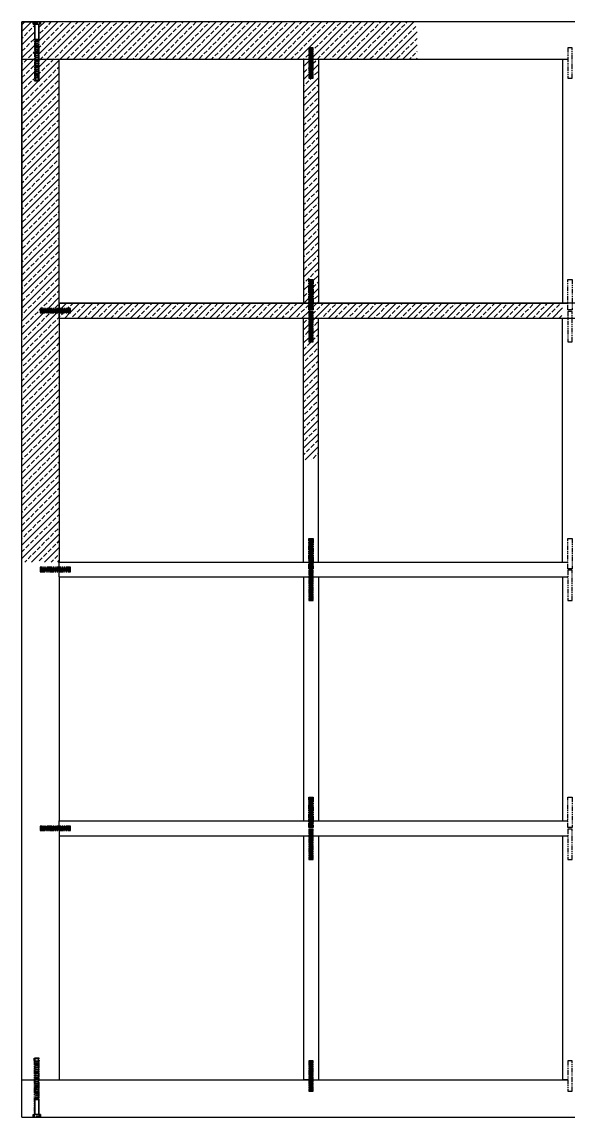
# Model space of a CAD drawing. Header units: millimetres. Extents: x 2154 to 3204, y 2415 to 3234.
# Drawn here: x 2604.4 to 2677.6, y 3043.8 to 3190.8 of the extents above; entities that cross this region are included whole.
import ezdxf

# ---------------------------------------------------------------- set-up
doc = ezdxf.new("R2010")
doc.units = ezdxf.units.MM
doc.linetypes.add('PHANTOM2', pattern=[1.25, 0.625, -0.125, 0.125, -0.125, 0.125, -0.125])
doc.layers.get('DEFPOINTS').update_dxf_attribs({"color": 210})
doc.layers.add('A-ANNO-DIMS', color=3, linetype='Continuous', lineweight=18)
doc.layers.add('A-FURN', color=8, linetype='Continuous', lineweight=18)
doc.layers.add('giunzioni', color=3, linetype='Continuous')

msp = doc.modelspace()

# ---------------------------------------------------------------- hatches: boundary and pattern name
h = msp.add_hatch()
h.set_pattern_fill('JIS_STN_2.5', color=256, scale=0.5)
h.paths.add_polyline_path([(2644.16, 3185.83), (2643.45, 3185.83), (2643.45, 3183.27), (2642.86, 3183.27), (2642.86, 3185.83), (2642.16, 3185.83), (2642.16, 3153.08), (2642.86, 3153.08), (2642.86, 3156.26), (2643.45, 3156.26), (2643.45, 3153.08), (2644.16, 3153.08)])
edge = h.paths.add_edge_path()
edge.add_line((2657.41, 3190.83), (2606.9, 3190.83))
edge.add_line((2606.91, 3190.83), (2606.91, 3190.51))
edge.add_line((2606.91, 3190.51), (2606.74, 3190.51))
edge.add_line((2606.74, 3190.51), (2606.74, 3185.83))
edge.add_line((2606.74, 3185.83), (2642.16, 3185.83))
edge.add_line((2642.16, 3185.83), (2642.86, 3185.83))
edge.add_line((2642.86, 3185.83), (2642.86, 3187.35))
edge.add_line((2642.86, 3187.35), (2643.45, 3187.35))
edge.add_line((2643.45, 3187.35), (2643.45, 3185.83))
edge.add_line((2643.45, 3185.83), (2657.41, 3185.83))
edge.add_line((2657.41, 3185.83), (2657.41, 3190.83))
edge = h.paths.add_edge_path()
edge.add_line((2605.91, 3190.83), (2604.41, 3190.83))
edge.add_line((2604.41, 3190.83), (2604.41, 3185.83))
edge.add_line((2604.41, 3185.83), (2606.08, 3185.83))
edge.add_line((2606.08, 3185.83), (2606.08, 3190.51))
edge.add_line((2606.08, 3190.51), (2605.9, 3190.51))
edge.add_line((2605.9, 3190.51), (2605.9, 3190.83))
h = msp.add_hatch()
h.set_pattern_fill('JIS_STN_2.5', color=256, scale=0.5)
h.paths.add_polyline_path([(2644.16, 3151.08), (2643.45, 3151.08), (2643.45, 3147.9), (2642.86, 3147.9), (2642.86, 3151.08), (2642.16, 3151.08), (2642.16, 3132.05), (2644.16, 3132.05)])
h.paths.add_polyline_path([(2609.41, 3153.08), (2609.41, 3152.38), (2610.93, 3152.38), (2610.93, 3151.79), (2609.41, 3151.79), (2609.41, 3151.08), (2642.86, 3151.08), (2642.86, 3151.98), (2643.45, 3151.98), (2643.45, 3151.08), (2676.91, 3151.08), (2676.91, 3153.08), (2643.45, 3153.08), (2643.45, 3152.18), (2642.86, 3152.18), (2642.86, 3153.08)])
h.paths.add_polyline_path([(2604.41, 3185.83), (2606.08, 3185.83), (2606.08, 3182.94), (2606.74, 3182.94), (2606.74, 3185.83), (2609.41, 3185.83), (2609.41, 3152.38), (2606.85, 3152.38), (2606.85, 3151.79), (2609.41, 3151.79), (2609.41, 3135.01), (2609.41, 3118.33), (2604.41, 3118.33)])

# ---------------------------------------------------------------- linework, layer by layer
for p, q in [((2751.41, 3190.83), (2604.41, 3190.83)), ((2604.41, 3190.83), (2604.41, 3151.08)), ((2604.41, 3043.83), (2604.41, 3190.83)), ((2604.41, 3185.83), (2606.08, 3185.83)), ((2606.74, 3185.83), (2642.86, 3185.83)), ((2609.41, 3152.38), (2609.41, 3185.83)), ((2609.41, 3185.83), (2642.16, 3185.83)), ((2642.16, 3185.83), (2642.16, 3153.08)), ((2642.16, 3185.83), (2642.86, 3185.83)), ((2643.45, 3185.83), (2677.61, 3185.83)), ((2643.45, 3185.83), (2644.16, 3185.83)), ((2644.16, 3185.83), (2676.91, 3185.83)), ((2644.16, 3185.83), (2644.16, 3153.08)), ((2676.91, 3185.83), (2677.61, 3185.83)), ((2676.91, 3185.83), (2676.91, 3153.08)), ((2609.41, 3153.08), (2642.86, 3153.08)), ((2609.41, 3152.37), (2609.41, 3153.08)), ((2609.41, 3151.08), (2609.41, 3151.79)), ((2643.45, 3153.08), (2677.61, 3153.08)), ((2676.91, 3153.08), (2677.61, 3153.08)), ((2609.41, 3151.08), (2642.86, 3151.08)), ((2609.41, 3151.08), (2609.41, 3118.33)), ((2642.16, 3118.33), (2642.16, 3151.08)), ((2643.45, 3151.08), (2677.61, 3151.08)), ((2644.16, 3118.33), (2644.16, 3151.08)), ((2676.91, 3118.33), (2676.91, 3151.08)), ((2609.41, 3118.33), (2642.86, 3118.33)), ((2609.41, 3117.62), (2609.41, 3118.33)), ((2643.45, 3118.33), (2677.61, 3118.33)), ((2609.41, 3116.33), (2609.41, 3117.04)), ((2609.41, 3116.33), (2642.86, 3116.33)), ((2609.41, 3116.33), (2609.41, 3083.58)), ((2642.16, 3116.33), (2642.16, 3083.58)), ((2643.45, 3116.33), (2677.61, 3116.33)), ((2644.16, 3116.33), (2644.16, 3083.58)), ((2676.91, 3116.33), (2676.91, 3083.58)), ((2609.41, 3083.58), (2642.86, 3083.58)), ((2609.41, 3082.87), (2609.41, 3083.58)), ((2643.45, 3083.58), (2677.61, 3083.58)), ((2609.41, 3082.28), (2609.41, 3081.58)), ((2609.41, 3081.58), (2642.86, 3081.58)), ((2609.41, 3081.58), (2609.41, 3048.83)), ((2642.16, 3081.58), (2642.16, 3048.83)), ((2643.45, 3081.58), (2677.61, 3081.58)), ((2644.16, 3081.58), (2644.16, 3048.83)), ((2676.91, 3081.58), (2676.91, 3048.83)), ((2604.41, 3048.83), (2606.2, 3048.83)), ((2606.74, 3048.83), (2642.87, 3048.83)), ((2642.87, 3048.83), (2642.16, 3048.83)), ((2643.46, 3048.83), (2677.62, 3048.83)), ((2677.62, 3048.83), (2676.91, 3048.83)), ((2604.41, 3043.83), (2751.41, 3043.83)), ((2604.41, 3043.83), (2606.41, 3043.83))]:
    msp.add_line(p, q)
msp.add_lwpolyline([(2609.41, 3153.08), (2609.41, 3151.08), (2746.41, 3151.08), (2746.41, 3153.08), (2609.41, 3153.08)])
at = {"layer": 'A-ANNO-DIMS'}
for p, q in [((2642.94, 3187.33), (2642.92, 3187.23)), ((2642.92, 3183.43), (2642.92, 3187.23)), ((2642.92, 3187.23), (2643.4, 3187.23)), ((2642.94, 3187.33), (2643.37, 3187.33)), ((2643.16, 3187.33), (2642.94, 3187.33)), ((2643.02, 3187.21), (2643.02, 3183.46)), ((2643.16, 3183.46), (2643.16, 3187.21)), ((2643.3, 3187.21), (2643.3, 3183.46)), ((2643.37, 3187.33), (2643.4, 3187.23)), ((2643.4, 3183.43), (2643.4, 3187.23)), ((2643.16, 3183.46), (2643.16, 3185.33)), ((2642.92, 3183.43), (2642.92, 3183.46)), ((2642.94, 3183.33), (2642.92, 3183.43)), ((2642.92, 3183.43), (2643.4, 3183.43)), ((2643.16, 3183.33), (2642.94, 3183.33)), ((2643.16, 3183.33), (2643.37, 3183.33)), ((2643.37, 3183.33), (2643.4, 3183.43)), ((2642.94, 3156.2), (2642.92, 3156.1)), ((2642.92, 3156.1), (2642.92, 3152.3)), ((2642.92, 3156.1), (2643.4, 3156.1)), ((2642.92, 3156.1), (2642.92, 3156.08)), ((2643.16, 3156.2), (2642.94, 3156.2)), ((2643.16, 3156.2), (2643.37, 3156.2)), ((2643.37, 3156.2), (2643.4, 3156.1)), ((2643.4, 3156.1), (2643.4, 3152.3)), ((2643.02, 3152.33), (2643.02, 3156.08)), ((2643.16, 3156.08), (2643.16, 3152.33)), ((2643.16, 3156.08), (2643.16, 3154.2)), ((2643.3, 3152.33), (2643.3, 3156.08)), ((2606.91, 3152.3), (2607.01, 3152.32)), ((2606.91, 3152.08), (2606.91, 3152.3)), ((2606.91, 3152.08), (2606.91, 3151.87)), ((2606.91, 3151.87), (2607.01, 3151.84)), ((2607.01, 3152.32), (2610.81, 3152.32)), ((2607.01, 3152.32), (2607.01, 3151.84)), ((2607.01, 3152.32), (2607.03, 3152.32)), ((2607.01, 3151.84), (2610.81, 3151.84)), ((2610.78, 3152.22), (2607.03, 3152.22)), ((2607.03, 3152.08), (2610.78, 3152.08)), ((2607.03, 3152.08), (2608.91, 3152.08)), ((2610.78, 3151.94), (2607.03, 3151.94)), ((2610.91, 3152.3), (2610.81, 3152.32)), ((2610.81, 3152.32), (2610.81, 3151.84)), ((2610.91, 3151.87), (2610.81, 3151.84)), ((2610.91, 3152.3), (2610.91, 3151.87)), ((2610.91, 3152.08), (2610.91, 3152.3)), ((2642.94, 3152.2), (2642.92, 3152.3)), ((2642.92, 3152.3), (2643.4, 3152.3)), ((2642.94, 3151.96), (2642.92, 3151.86)), ((2642.92, 3148.06), (2642.92, 3151.86)), ((2642.92, 3151.86), (2643.4, 3151.86)), ((2642.94, 3152.2), (2643.37, 3152.2)), ((2643.16, 3152.2), (2642.94, 3152.2)), ((2642.94, 3151.96), (2643.37, 3151.96)), ((2643.16, 3151.96), (2642.94, 3151.96)), ((2643.02, 3151.83), (2643.02, 3148.08)), ((2643.16, 3148.08), (2643.16, 3151.83)), ((2643.3, 3151.83), (2643.3, 3148.08)), ((2643.37, 3152.2), (2643.4, 3152.3)), ((2643.37, 3151.96), (2643.4, 3151.86)), ((2643.4, 3148.06), (2643.4, 3151.86)), ((2643.16, 3148.08), (2643.16, 3149.96)), ((2642.92, 3148.06), (2642.92, 3148.08)), ((2642.94, 3147.96), (2642.92, 3148.06)), ((2642.92, 3148.06), (2643.4, 3148.06)), ((2643.16, 3147.96), (2642.94, 3147.96)), ((2643.16, 3147.96), (2643.37, 3147.96)), ((2643.37, 3147.96), (2643.4, 3148.06)), ((2642.94, 3121.45), (2642.92, 3121.35)), ((2642.92, 3121.35), (2642.92, 3117.55)), ((2642.92, 3121.35), (2643.4, 3121.35)), ((2642.92, 3121.35), (2642.92, 3121.33)), ((2643.16, 3121.45), (2642.94, 3121.45)), ((2643.02, 3117.58), (2643.02, 3121.33)), ((2643.16, 3121.45), (2643.37, 3121.45)), ((2643.16, 3121.33), (2643.16, 3117.58)), ((2643.16, 3121.33), (2643.16, 3119.45)), ((2643.3, 3117.58), (2643.3, 3121.33)), ((2643.37, 3121.45), (2643.4, 3121.35)), ((2643.4, 3121.35), (2643.4, 3117.55)), ((2606.91, 3117.55), (2607.01, 3117.57)), ((2606.91, 3117.33), (2606.91, 3117.55)), ((2606.91, 3117.33), (2606.91, 3117.12)), ((2606.91, 3117.12), (2607.01, 3117.09)), ((2607.01, 3117.57), (2610.81, 3117.57)), ((2607.01, 3117.57), (2607.01, 3117.09)), ((2607.01, 3117.57), (2607.03, 3117.57)), ((2607.01, 3117.09), (2610.81, 3117.09)), ((2610.78, 3117.47), (2607.03, 3117.47)), ((2607.03, 3117.33), (2610.78, 3117.33)), ((2607.03, 3117.33), (2608.91, 3117.33)), ((2610.78, 3117.19), (2607.03, 3117.19)), ((2610.91, 3117.55), (2610.81, 3117.57)), ((2610.81, 3117.57), (2610.81, 3117.09)), ((2610.91, 3117.12), (2610.81, 3117.09)), ((2610.91, 3117.55), (2610.91, 3117.12)), ((2610.91, 3117.33), (2610.91, 3117.55)), ((2642.94, 3117.45), (2642.92, 3117.55)), ((2642.92, 3117.55), (2643.4, 3117.55)), ((2642.94, 3117.21), (2642.92, 3117.11)), ((2642.92, 3113.31), (2642.92, 3117.11)), ((2642.92, 3117.11), (2643.4, 3117.11)), ((2642.94, 3117.45), (2643.37, 3117.45)), ((2643.16, 3117.45), (2642.94, 3117.45)), ((2642.94, 3117.21), (2643.37, 3117.21)), ((2643.16, 3117.21), (2642.94, 3117.21)), ((2643.02, 3117.08), (2643.02, 3113.33)), ((2643.16, 3113.33), (2643.16, 3117.08)), ((2643.3, 3117.08), (2643.3, 3113.33)), ((2643.37, 3117.45), (2643.4, 3117.55)), ((2643.37, 3117.21), (2643.4, 3117.11)), ((2643.4, 3113.31), (2643.4, 3117.11)), ((2643.16, 3113.33), (2643.16, 3115.21)), ((2642.92, 3113.31), (2642.92, 3113.33)), ((2642.94, 3113.21), (2642.92, 3113.31)), ((2642.92, 3113.31), (2643.4, 3113.31)), ((2643.16, 3113.21), (2642.94, 3113.21)), ((2643.16, 3113.21), (2643.37, 3113.21)), ((2643.37, 3113.21), (2643.4, 3113.31)), ((2642.94, 3086.7), (2642.92, 3086.6)), ((2642.92, 3086.6), (2642.92, 3082.8)), ((2642.92, 3086.6), (2643.4, 3086.6)), ((2642.92, 3086.6), (2642.92, 3086.58)), ((2643.16, 3086.7), (2642.94, 3086.7)), ((2643.02, 3082.83), (2643.02, 3086.58)), ((2643.16, 3086.7), (2643.37, 3086.7)), ((2643.16, 3086.58), (2643.16, 3082.83)), ((2643.16, 3086.58), (2643.16, 3084.7)), ((2643.3, 3082.83), (2643.3, 3086.58)), ((2643.37, 3086.7), (2643.4, 3086.6)), ((2643.4, 3086.6), (2643.4, 3082.8)), ((2606.91, 3082.8), (2607.01, 3082.82)), ((2606.91, 3082.58), (2606.91, 3082.8)), ((2607.01, 3082.82), (2610.81, 3082.82)), ((2607.01, 3082.82), (2607.01, 3082.34)), ((2607.01, 3082.82), (2607.03, 3082.82)), ((2610.78, 3082.72), (2607.03, 3082.72)), ((2610.91, 3082.8), (2610.81, 3082.82)), ((2610.81, 3082.82), (2610.81, 3082.34)), ((2610.91, 3082.8), (2610.91, 3082.37)), ((2610.91, 3082.58), (2610.91, 3082.8)), ((2642.94, 3082.7), (2642.92, 3082.8)), ((2642.92, 3082.8), (2643.4, 3082.8)), ((2642.94, 3082.7), (2643.37, 3082.7)), ((2643.16, 3082.7), (2642.94, 3082.7)), ((2643.37, 3082.7), (2643.4, 3082.8)), ((2606.91, 3082.58), (2606.91, 3082.37)), ((2606.91, 3082.37), (2607.01, 3082.34)), ((2607.01, 3082.34), (2610.81, 3082.34)), ((2607.03, 3082.58), (2610.78, 3082.58)), ((2607.03, 3082.58), (2608.91, 3082.58)), ((2610.78, 3082.44), (2607.03, 3082.44)), ((2610.91, 3082.37), (2610.81, 3082.34)), ((2642.94, 3082.46), (2642.92, 3082.36)), ((2642.92, 3078.56), (2642.92, 3082.36)), ((2642.92, 3082.36), (2643.4, 3082.36)), ((2642.94, 3082.46), (2643.37, 3082.46)), ((2643.16, 3082.46), (2642.94, 3082.46)), ((2643.02, 3082.33), (2643.02, 3078.58)), ((2643.16, 3078.58), (2643.16, 3082.33)), ((2643.3, 3082.33), (2643.3, 3078.58)), ((2643.37, 3082.46), (2643.4, 3082.36)), ((2643.4, 3078.56), (2643.4, 3082.36)), ((2643.16, 3078.58), (2643.16, 3080.46)), ((2642.92, 3078.56), (2642.92, 3078.58)), ((2642.94, 3078.46), (2642.92, 3078.56)), ((2642.92, 3078.56), (2643.4, 3078.56)), ((2643.16, 3078.46), (2642.94, 3078.46)), ((2643.16, 3078.46), (2643.37, 3078.46)), ((2643.37, 3078.46), (2643.4, 3078.56)), ((2642.94, 3051.33), (2642.92, 3051.23)), ((2642.92, 3051.23), (2642.92, 3047.43)), ((2643.4, 3051.23), (2642.92, 3051.23)), ((2643.16, 3051.33), (2642.94, 3051.33)), ((2643.02, 3047.46), (2643.02, 3051.21)), ((2643.16, 3051.33), (2643.37, 3051.33)), ((2643.16, 3051.21), (2643.16, 3047.46)), ((2643.16, 3051.21), (2643.16, 3049.33)), ((2643.3, 3047.46), (2643.3, 3051.21)), ((2643.37, 3051.33), (2643.4, 3051.23)), ((2643.4, 3051.23), (2643.4, 3047.43)), ((2643.4, 3051.23), (2643.4, 3051.21)), ((2642.94, 3047.33), (2642.92, 3047.43)), ((2643.4, 3047.43), (2642.92, 3047.43)), ((2643.37, 3047.33), (2642.94, 3047.33)), ((2643.16, 3047.33), (2643.37, 3047.33)), ((2643.37, 3047.33), (2643.4, 3047.43))]:
    msp.add_line(p, q, dxfattribs=at)
at = {"layer": 'A-FURN'}
for p, q in [((2642.16, 3185.83), (2642.86, 3185.83)), ((2643.16, 3185.83), (2643.16, 3185.83)), ((2676.91, 3185.83), (2677.61, 3185.83)), ((2642.16, 3153.08), (2642.86, 3153.08))]:
    msp.add_line(p, q, dxfattribs=at)
at = {"layer": 'DEFPOINTS', "linetype": 'PHANTOM2'}
for p, q in [((2605.9, 3190.51), (2605.9, 3190.83)), ((2605.9, 3190.83), (2606.91, 3190.83)), ((2605.9, 3190.51), (2606.08, 3190.51)), ((2606.08, 3190.51), (2606.08, 3182.94)), ((2606.74, 3183.21), (2606.74, 3190.51)), ((2606.91, 3190.51), (2606.74, 3190.51)), ((2606.91, 3190.83), (2606.91, 3190.51)), ((2606.08, 3182.94), (2606.74, 3182.94)), ((2606.74, 3183.21), (2606.74, 3182.94)), ((2606.74, 3051.72), (2606.07, 3051.72)), ((2606.07, 3051.45), (2606.07, 3051.72)), ((2606.07, 3051.45), (2606.07, 3044.16)), ((2606.74, 3044.16), (2606.74, 3051.72)), ((2605.9, 3043.83), (2605.9, 3044.16)), ((2605.9, 3044.16), (2606.07, 3044.16)), ((2606.91, 3043.83), (2605.9, 3043.83)), ((2606.91, 3044.16), (2606.74, 3044.16)), ((2606.91, 3044.16), (2606.91, 3043.83))]:
    msp.add_line(p, q, dxfattribs=at)
for points in [[(2642.86, 3183.27), (2643.45, 3183.27), (2643.45, 3187.35), (2642.86, 3187.35)], [(2677.61, 3183.27), (2678.2, 3183.27), (2678.2, 3187.35), (2677.61, 3187.35)], [(2642.86, 3156.26), (2643.45, 3156.26), (2643.45, 3152.18), (2642.86, 3152.18)], [(2677.61, 3156.26), (2678.2, 3156.26), (2678.2, 3152.18), (2677.61, 3152.18)], [(2606.85, 3152.38), (2606.85, 3151.79), (2610.93, 3151.79), (2610.93, 3152.38)], [(2642.86, 3147.9), (2643.45, 3147.9), (2643.45, 3151.98), (2642.86, 3151.98)], [(2677.61, 3147.9), (2678.2, 3147.9), (2678.2, 3151.98), (2677.61, 3151.98)], [(2642.86, 3121.51), (2643.45, 3121.51), (2643.45, 3117.43), (2642.86, 3117.43)], [(2677.61, 3121.51), (2678.2, 3121.51), (2678.2, 3117.43), (2677.61, 3117.43)], [(2606.85, 3117.63), (2606.85, 3117.04), (2610.93, 3117.04), (2610.93, 3117.63)], [(2642.86, 3113.15), (2643.45, 3113.15), (2643.45, 3117.23), (2642.86, 3117.23)], [(2677.61, 3113.15), (2678.2, 3113.15), (2678.2, 3117.23), (2677.61, 3117.23)], [(2642.86, 3086.76), (2643.45, 3086.76), (2643.45, 3082.68), (2642.86, 3082.68)], [(2677.61, 3086.76), (2678.2, 3086.76), (2678.2, 3082.68), (2677.61, 3082.68)], [(2606.85, 3082.88), (2606.85, 3082.29), (2610.93, 3082.29), (2610.93, 3082.88)], [(2642.86, 3078.4), (2643.45, 3078.4), (2643.45, 3082.48), (2642.86, 3082.48)], [(2677.61, 3078.4), (2678.2, 3078.4), (2678.2, 3082.48), (2677.61, 3082.48)], [(2643.46, 3051.39), (2642.87, 3051.39), (2642.87, 3047.31), (2643.46, 3047.31)], [(2678.21, 3051.39), (2677.62, 3051.39), (2677.62, 3047.31), (2678.21, 3047.31)]]:
    msp.add_lwpolyline(points, close=True, dxfattribs=at)
at = {"layer": 'giunzioni'}
for p, q in [((2604.41, 3190.83), (2606.41, 3190.83)), ((2606.12, 3190.51), (2606.12, 3188.47)), ((2606.69, 3188.47), (2606.69, 3190.51)), ((2606.12, 3188.47), (2606.2, 3188.31)), ((2606.12, 3188.47), (2606.69, 3188.47)), ((2606.69, 3188.47), (2606.41, 3188.47)), ((2606.69, 3188.47), (2606.62, 3188.31)), ((2606.1, 3188.18), (2606.22, 3188.25)), ((2606.1, 3188.17), (2606.1, 3188.18)), ((2606.1, 3188.17), (2606.27, 3188.15)), ((2606.1, 3187.89), (2606.22, 3187.97)), ((2606.1, 3187.89), (2606.27, 3187.86)), ((2606.1, 3187.89), (2606.1, 3187.89)), ((2606.1, 3187.6), (2606.22, 3187.68)), ((2606.1, 3187.6), (2606.27, 3187.58)), ((2606.1, 3187.6), (2606.1, 3187.6)), ((2606.1, 3187.36), (2606.22, 3187.44)), ((2606.1, 3187.36), (2606.27, 3187.34)), ((2606.1, 3187.36), (2606.1, 3187.36)), ((2606.1, 3187.08), (2606.22, 3187.15)), ((2606.1, 3187.08), (2606.27, 3187.05)), ((2606.1, 3187.08), (2606.1, 3187.08)), ((2606.2, 3188.31), (2606.25, 3188.31)), ((2606.2, 3187.17), (2606.2, 3182.99)), ((2606.57, 3188.31), (2606.22, 3188.25)), ((2606.57, 3188.03), (2606.22, 3187.97)), ((2606.57, 3187.74), (2606.22, 3187.68)), ((2606.57, 3187.5), (2606.22, 3187.44)), ((2606.57, 3187.22), (2606.22, 3187.15)), ((2606.62, 3188.31), (2606.25, 3188.31)), ((2606.56, 3188.2), (2606.27, 3188.15)), ((2606.56, 3187.92), (2606.27, 3187.86)), ((2606.56, 3187.63), (2606.27, 3187.58)), ((2606.56, 3187.39), (2606.27, 3187.34)), ((2606.56, 3187.1), (2606.27, 3187.05)), ((2606.71, 3188.28), (2606.56, 3188.2)), ((2606.71, 3187.99), (2606.56, 3187.92)), ((2606.71, 3187.71), (2606.56, 3187.63)), ((2606.71, 3187.47), (2606.56, 3187.39)), ((2606.71, 3187.18), (2606.56, 3187.1)), ((2606.71, 3188.28), (2606.57, 3188.31)), ((2606.71, 3187.99), (2606.57, 3188.03)), ((2606.71, 3187.71), (2606.57, 3187.74)), ((2606.71, 3187.47), (2606.57, 3187.5)), ((2606.71, 3187.18), (2606.57, 3187.22)), ((2606.62, 3187.17), (2606.62, 3182.99)), ((2606.1, 3186.79), (2606.22, 3186.87)), ((2606.1, 3186.79), (2606.27, 3186.77)), ((2606.1, 3186.79), (2606.1, 3186.79)), ((2606.1, 3186.55), (2606.22, 3186.63)), ((2606.1, 3186.55), (2606.27, 3186.53)), ((2606.1, 3186.55), (2606.1, 3186.55)), ((2606.1, 3186.27), (2606.22, 3186.34)), ((2606.1, 3186.26), (2606.1, 3186.27)), ((2606.1, 3186.26), (2606.27, 3186.24)), ((2606.1, 3185.98), (2606.22, 3186.06)), ((2606.1, 3185.98), (2606.27, 3185.95)), ((2606.1, 3185.98), (2606.1, 3185.98)), ((2606.1, 3185.69), (2606.22, 3185.77)), ((2606.1, 3185.69), (2606.27, 3185.67)), ((2606.1, 3185.69), (2606.1, 3185.69)), ((2606.1, 3185.46), (2606.22, 3185.53)), ((2606.57, 3186.93), (2606.22, 3186.87)), ((2606.57, 3186.69), (2606.22, 3186.63)), ((2606.57, 3186.4), (2606.22, 3186.34)), ((2606.57, 3186.12), (2606.22, 3186.06)), ((2606.57, 3185.83), (2606.22, 3185.77)), ((2606.57, 3185.59), (2606.22, 3185.53)), ((2606.56, 3186.82), (2606.27, 3186.77)), ((2606.56, 3186.58), (2606.27, 3186.53)), ((2606.56, 3186.29), (2606.27, 3186.24)), ((2606.56, 3186.01), (2606.27, 3185.95)), ((2606.56, 3185.72), (2606.27, 3185.67)), ((2606.71, 3186.89), (2606.56, 3186.82)), ((2606.71, 3186.66), (2606.56, 3186.58)), ((2606.71, 3186.37), (2606.56, 3186.29)), ((2606.71, 3186.08), (2606.56, 3186.01)), ((2606.71, 3185.8), (2606.56, 3185.72)), ((2606.71, 3185.56), (2606.56, 3185.48)), ((2606.71, 3186.9), (2606.57, 3186.93)), ((2606.71, 3186.66), (2606.57, 3186.69)), ((2606.71, 3186.37), (2606.57, 3186.4)), ((2606.71, 3186.09), (2606.57, 3186.12)), ((2606.71, 3185.8), (2606.57, 3185.83)), ((2606.71, 3185.56), (2606.57, 3185.59)), ((2606.1, 3185.45), (2606.1, 3185.46)), ((2606.1, 3185.45), (2606.27, 3185.43)), ((2606.1, 3185.17), (2606.22, 3185.24)), ((2606.1, 3185.17), (2606.27, 3185.14)), ((2606.1, 3185.17), (2606.1, 3185.17)), ((2606.1, 3184.88), (2606.22, 3184.96)), ((2606.1, 3184.88), (2606.27, 3184.86)), ((2606.1, 3184.88), (2606.1, 3184.88)), ((2606.1, 3184.64), (2606.22, 3184.72)), ((2606.1, 3184.64), (2606.27, 3184.62)), ((2606.1, 3184.64), (2606.1, 3184.64)), ((2606.1, 3184.36), (2606.22, 3184.43)), ((2606.1, 3184.35), (2606.1, 3184.36)), ((2606.1, 3184.35), (2606.27, 3184.33)), ((2606.1, 3184.07), (2606.22, 3184.15)), ((2606.1, 3184.07), (2606.27, 3184.04)), ((2606.1, 3184.07), (2606.1, 3184.07)), ((2606.57, 3185.31), (2606.22, 3185.24)), ((2606.57, 3185.02), (2606.22, 3184.96)), ((2606.57, 3184.78), (2606.22, 3184.72)), ((2606.57, 3184.49), (2606.22, 3184.43)), ((2606.57, 3184.21), (2606.22, 3184.15)), ((2606.56, 3185.48), (2606.27, 3185.43)), ((2606.56, 3185.2), (2606.27, 3185.14)), ((2606.56, 3184.91), (2606.27, 3184.86)), ((2606.56, 3184.67), (2606.27, 3184.62)), ((2606.56, 3184.38), (2606.27, 3184.33)), ((2606.56, 3184.1), (2606.27, 3184.04)), ((2606.71, 3185.27), (2606.56, 3185.2)), ((2606.71, 3184.98), (2606.56, 3184.91)), ((2606.71, 3184.75), (2606.56, 3184.67)), ((2606.71, 3184.46), (2606.56, 3184.38)), ((2606.71, 3184.17), (2606.56, 3184.1)), ((2606.71, 3185.27), (2606.57, 3185.31)), ((2606.71, 3184.99), (2606.57, 3185.02)), ((2606.71, 3184.75), (2606.57, 3184.78)), ((2606.71, 3184.46), (2606.57, 3184.49)), ((2606.71, 3184.18), (2606.57, 3184.21)), ((2606.1, 3183.78), (2606.22, 3183.86)), ((2606.1, 3183.78), (2606.27, 3183.76)), ((2606.1, 3183.78), (2606.1, 3183.78)), ((2606.1, 3183.55), (2606.22, 3183.62)), ((2606.1, 3183.54), (2606.1, 3183.55)), ((2606.1, 3183.54), (2606.27, 3183.52)), ((2606.1, 3183.26), (2606.22, 3183.34)), ((2606.1, 3183.26), (2606.27, 3183.23)), ((2606.1, 3183.26), (2606.1, 3183.26)), ((2606.57, 3183.92), (2606.22, 3183.86)), ((2606.57, 3183.68), (2606.22, 3183.62)), ((2606.57, 3183.4), (2606.22, 3183.34)), ((2606.56, 3183.81), (2606.27, 3183.76)), ((2606.56, 3183.57), (2606.27, 3183.52)), ((2606.56, 3183.29), (2606.27, 3183.23)), ((2606.71, 3183.89), (2606.56, 3183.81)), ((2606.71, 3183.65), (2606.56, 3183.57)), ((2606.71, 3183.36), (2606.56, 3183.29)), ((2606.71, 3183.89), (2606.57, 3183.92)), ((2606.71, 3183.65), (2606.57, 3183.68)), ((2606.71, 3183.36), (2606.57, 3183.4)), ((2606.11, 3051.3), (2606.26, 3051.38)), ((2606.11, 3051.3), (2606.25, 3051.27)), ((2606.11, 3051.01), (2606.26, 3051.09)), ((2606.11, 3051.01), (2606.25, 3050.98)), ((2606.11, 3050.78), (2606.26, 3050.85)), ((2606.11, 3050.77), (2606.25, 3050.74)), ((2606.11, 3050.49), (2606.26, 3050.57)), ((2606.11, 3050.49), (2606.25, 3050.46)), ((2606.11, 3050.2), (2606.26, 3050.28)), ((2606.2, 3047.49), (2606.2, 3051.68)), ((2606.25, 3051.27), (2606.59, 3051.33)), ((2606.25, 3050.98), (2606.59, 3051.04)), ((2606.25, 3050.74), (2606.59, 3050.8)), ((2606.25, 3050.46), (2606.59, 3050.52)), ((2606.26, 3051.38), (2606.55, 3051.43)), ((2606.26, 3051.09), (2606.55, 3051.14)), ((2606.26, 3050.85), (2606.55, 3050.9)), ((2606.26, 3050.57), (2606.55, 3050.62)), ((2606.26, 3050.28), (2606.55, 3050.33)), ((2606.71, 3051.41), (2606.55, 3051.43)), ((2606.71, 3051.12), (2606.55, 3051.14)), ((2606.71, 3050.88), (2606.55, 3050.9)), ((2606.71, 3050.6), (2606.55, 3050.62)), ((2606.71, 3050.31), (2606.55, 3050.33)), ((2606.71, 3051.4), (2606.59, 3051.33)), ((2606.71, 3051.12), (2606.59, 3051.04)), ((2606.71, 3050.88), (2606.59, 3050.8)), ((2606.71, 3050.59), (2606.59, 3050.52)), ((2606.71, 3050.31), (2606.59, 3050.23)), ((2606.62, 3047.49), (2606.62, 3051.68)), ((2606.71, 3051.41), (2606.71, 3051.4)), ((2606.71, 3051.12), (2606.71, 3051.12)), ((2606.71, 3050.88), (2606.71, 3050.88)), ((2606.71, 3050.6), (2606.71, 3050.59)), ((2606.71, 3050.31), (2606.71, 3050.31)), ((2606.11, 3050.2), (2606.25, 3050.17)), ((2606.11, 3049.92), (2606.26, 3049.99)), ((2606.11, 3049.91), (2606.25, 3049.88)), ((2606.11, 3049.68), (2606.26, 3049.75)), ((2606.11, 3049.68), (2606.25, 3049.64)), ((2606.11, 3049.39), (2606.26, 3049.47)), ((2606.11, 3049.39), (2606.25, 3049.36)), ((2606.11, 3049.11), (2606.26, 3049.18)), ((2606.11, 3049.1), (2606.25, 3049.07)), ((2606.11, 3048.87), (2606.26, 3048.94)), ((2606.2, 3048.84), (2606.25, 3048.83)), ((2606.25, 3050.17), (2606.59, 3050.23)), ((2606.25, 3049.88), (2606.59, 3049.94)), ((2606.25, 3049.64), (2606.59, 3049.71)), ((2606.25, 3049.36), (2606.59, 3049.42)), ((2606.25, 3049.07), (2606.59, 3049.13)), ((2606.25, 3048.83), (2606.59, 3048.89)), ((2606.26, 3049.99), (2606.55, 3050.05)), ((2606.26, 3049.75), (2606.55, 3049.81)), ((2606.26, 3049.47), (2606.55, 3049.52)), ((2606.26, 3049.18), (2606.55, 3049.23)), ((2606.26, 3048.94), (2606.55, 3049)), ((2606.71, 3050.02), (2606.55, 3050.05)), ((2606.71, 3049.78), (2606.55, 3049.81)), ((2606.71, 3049.5), (2606.55, 3049.52)), ((2606.71, 3049.21), (2606.55, 3049.23)), ((2606.71, 3048.97), (2606.55, 3049)), ((2606.71, 3050.02), (2606.59, 3049.94)), ((2606.71, 3049.78), (2606.59, 3049.71)), ((2606.71, 3049.49), (2606.59, 3049.42)), ((2606.71, 3049.21), (2606.59, 3049.13)), ((2606.71, 3048.97), (2606.59, 3048.89)), ((2606.71, 3050.02), (2606.71, 3050.02)), ((2606.71, 3049.78), (2606.71, 3049.78)), ((2606.71, 3049.5), (2606.71, 3049.49)), ((2606.71, 3049.21), (2606.71, 3049.21)), ((2606.71, 3048.97), (2606.71, 3048.97)), ((2606.11, 3048.58), (2606.26, 3048.66)), ((2606.11, 3048.58), (2606.25, 3048.55)), ((2606.11, 3048.29), (2606.26, 3048.37)), ((2606.11, 3048.29), (2606.25, 3048.26)), ((2606.11, 3048.01), (2606.26, 3048.08)), ((2606.11, 3048), (2606.25, 3047.97)), ((2606.11, 3047.77), (2606.26, 3047.84)), ((2606.11, 3047.77), (2606.25, 3047.73)), ((2606.11, 3047.48), (2606.26, 3047.56)), ((2606.11, 3047.48), (2606.25, 3047.45)), ((2606.25, 3048.55), (2606.59, 3048.61)), ((2606.25, 3048.26), (2606.59, 3048.32)), ((2606.25, 3047.97), (2606.59, 3048.03)), ((2606.25, 3047.73), (2606.59, 3047.8)), ((2606.25, 3047.45), (2606.59, 3047.51)), ((2606.26, 3048.66), (2606.55, 3048.71)), ((2606.26, 3048.37), (2606.55, 3048.42)), ((2606.26, 3048.08), (2606.55, 3048.14)), ((2606.26, 3047.84), (2606.55, 3047.9)), ((2606.26, 3047.56), (2606.55, 3047.61)), ((2606.26, 3047.27), (2606.55, 3047.32)), ((2606.71, 3048.69), (2606.55, 3048.71)), ((2606.71, 3048.4), (2606.55, 3048.42)), ((2606.71, 3048.11), (2606.55, 3048.14)), ((2606.71, 3047.87), (2606.55, 3047.9)), ((2606.71, 3047.59), (2606.55, 3047.61)), ((2606.71, 3047.3), (2606.55, 3047.32)), ((2606.71, 3048.68), (2606.59, 3048.61)), ((2606.71, 3048.4), (2606.59, 3048.32)), ((2606.71, 3048.11), (2606.59, 3048.03)), ((2606.71, 3047.87), (2606.59, 3047.8)), ((2606.71, 3047.59), (2606.59, 3047.51)), ((2606.71, 3048.69), (2606.71, 3048.68)), ((2606.71, 3048.4), (2606.71, 3048.4)), ((2606.71, 3048.11), (2606.71, 3048.11)), ((2606.71, 3047.87), (2606.71, 3047.87)), ((2606.71, 3047.59), (2606.71, 3047.59)), ((2606.11, 3047.2), (2606.26, 3047.27)), ((2606.11, 3047.19), (2606.25, 3047.16)), ((2606.11, 3046.96), (2606.26, 3047.03)), ((2606.11, 3046.95), (2606.25, 3046.92)), ((2606.11, 3046.67), (2606.26, 3046.75)), ((2606.11, 3046.67), (2606.25, 3046.64)), ((2606.11, 3046.38), (2606.26, 3046.46)), ((2606.11, 3046.38), (2606.25, 3046.35)), ((2606.12, 3046.19), (2606.2, 3046.35)), ((2606.12, 3046.19), (2606.41, 3046.19)), ((2606.69, 3046.19), (2606.12, 3046.19)), ((2606.12, 3046.19), (2606.12, 3044.16)), ((2606.2, 3046.35), (2606.57, 3046.35)), ((2606.25, 3047.16), (2606.59, 3047.22)), ((2606.25, 3046.92), (2606.59, 3046.98)), ((2606.25, 3046.64), (2606.59, 3046.7)), ((2606.25, 3046.35), (2606.59, 3046.41)), ((2606.26, 3047.03), (2606.55, 3047.09)), ((2606.26, 3046.75), (2606.55, 3046.8)), ((2606.26, 3046.46), (2606.55, 3046.51)), ((2606.71, 3047.06), (2606.55, 3047.09)), ((2606.71, 3046.78), (2606.55, 3046.8)), ((2606.71, 3046.49), (2606.55, 3046.51)), ((2606.62, 3046.35), (2606.57, 3046.35)), ((2606.71, 3047.3), (2606.59, 3047.22)), ((2606.71, 3047.06), (2606.59, 3046.98)), ((2606.71, 3046.77), (2606.59, 3046.7)), ((2606.71, 3046.49), (2606.59, 3046.41)), ((2606.69, 3046.19), (2606.62, 3046.35)), ((2606.69, 3044.16), (2606.69, 3046.19)), ((2606.71, 3047.3), (2606.71, 3047.3)), ((2606.71, 3047.06), (2606.71, 3047.06)), ((2606.71, 3046.78), (2606.71, 3046.77)), ((2606.71, 3046.49), (2606.71, 3046.49))]:
    msp.add_line(p, q, dxfattribs=at)
at = {"layer": 'giunzioni', "linetype": 'PHANTOM2'}
for p, q in [((2606.9, 3190.83), (2605.91, 3190.83)), ((2605.91, 3190.83), (2605.91, 3190.72)), ((2605.91, 3190.72), (2606.9, 3190.72)), ((2605.91, 3190.72), (2606.12, 3190.51)), ((2606.12, 3190.51), (2606.69, 3190.51)), ((2606.12, 3188.47), (2606.12, 3190.51)), ((2606.69, 3190.51), (2606.9, 3190.72)), ((2606.69, 3190.51), (2606.69, 3188.47)), ((2606.9, 3190.72), (2606.9, 3190.83)), ((2606.69, 3188.47), (2606.12, 3188.47)), ((2606.2, 3187.17), (2606.2, 3188.31)), ((2606.62, 3187.17), (2606.62, 3188.31)), ((2606.62, 3182.99), (2606.2, 3182.99)), ((2606.2, 3051.68), (2606.62, 3051.68)), ((2606.2, 3047.49), (2606.2, 3046.35)), ((2606.62, 3047.49), (2606.62, 3046.35)), ((2606.12, 3044.16), (2606.12, 3046.19)), ((2606.12, 3046.19), (2606.69, 3046.19)), ((2606.69, 3046.19), (2606.69, 3044.16)), ((2606.12, 3044.16), (2605.91, 3043.94)), ((2605.91, 3043.94), (2605.91, 3043.83)), ((2606.91, 3043.94), (2605.91, 3043.94)), ((2605.91, 3043.83), (2606.91, 3043.83)), ((2606.69, 3044.16), (2606.12, 3044.16)), ((2606.91, 3043.94), (2606.69, 3044.16)), ((2606.91, 3043.83), (2606.91, 3043.94))]:
    msp.add_line(p, q, dxfattribs=at)

doc.saveas('drawing.dxf')
